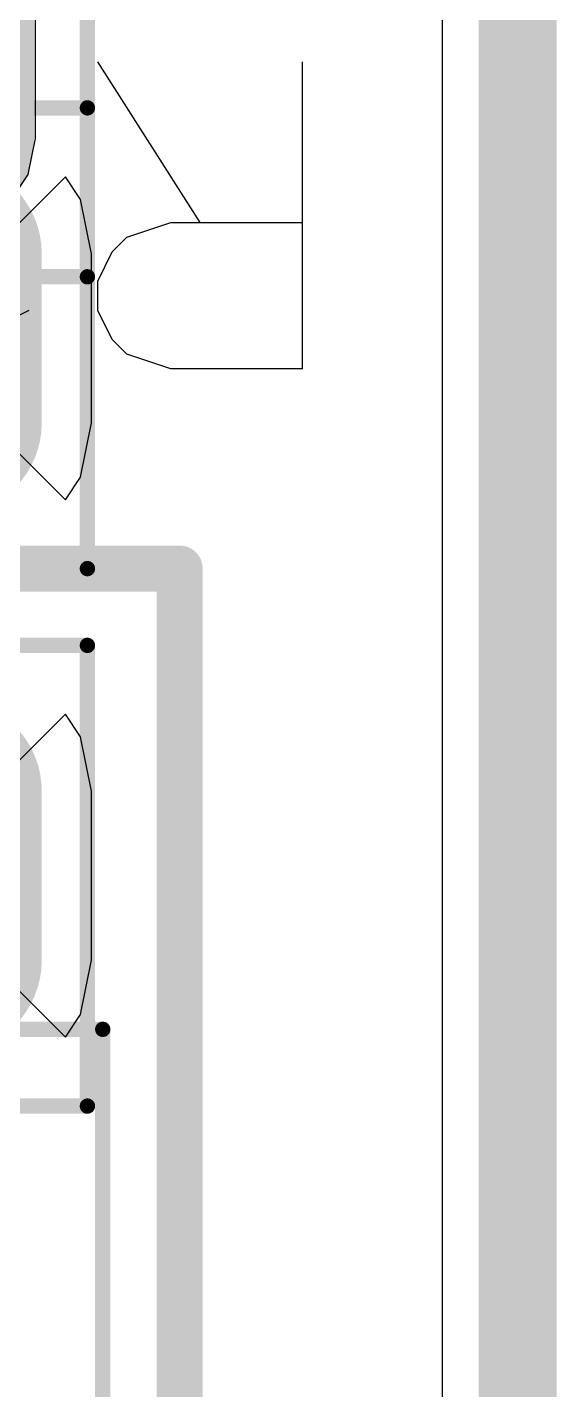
# Model space of a CAD drawing. Header units: millimetres. Extents: x 147.1 to 177.7, y 27.4 to 66.7.
# Drawn here: x 175.954 to 177.677, y 53.327 to 57.763 of the extents above; entities that cross this region are included whole.
import ezdxf

# ---------------------------------------------------------------- set-up
doc = ezdxf.new("R2010")
doc.units = ezdxf.units.MM
for name, color, linetype in [('BottomLayer', 5, 'Continuous'), ('BottomOverlay', 54, 'Continuous'), ('BottomPaste', 16, 'Continuous'), ('BottomSolder', 6, 'Continuous'), ('KeepOutLayer', 6, 'Continuous'), ('Mechanical1', 6, 'Continuous'), ('Mechanical15', 56, 'Continuous'), ('Mechanical6', 56, 'Continuous'), ('TopLayer', 1, 'Continuous'), ('TopOverlay', 2, 'Continuous'), ('TopPaste', 8, 'Continuous'), ('TopSolder', 216, 'Continuous')]:
    doc.layers.add(name, color=color, linetype=linetype)

# ---------------------------------------------------------------- blocks, each defined once
blk = doc.blocks.new('A______104H_TDA0_R01_2')
at = {"layer": 'TopOverlay', "const_width": 0.1499997}
for points in [[(-1.778e-05, 28.39998892), (28.14998942, 28.39998892)], [(28.14998942, 6.99998092), (28.14998942, 28.39998892)]]:
    blk.add_lwpolyline(points, dxfattribs=at)
at = {"layer": 'TopOverlay', "const_width": 0.07499858}
blk.add_lwpolyline([(28.11248886, 28.39998892, 1), (28.18748998, 28.39998892, 1)], format="xyb", close=True, dxfattribs=at)
blk.add_lwpolyline([(28.11248886, 28.39998892, 1), (28.18748998, 28.39998892, 1)], format="xyb", close=True, dxfattribs=at)
blk = doc.blocks.new('XTAL320X150X90_2N_DST__B_5')
at = {"layer": 'Mechanical15', "const_width": 0.0499999}
for points in [[(-2.24998026, -1.25001782), (-2.24998026, 1.25000258)], [(2.24998534, 1.25000258), (-2.24998026, 1.25000258)]]:
    blk.add_lwpolyline(points, dxfattribs=at)
at = {"layer": 'Mechanical15', "const_width": 0.02499868}
blk.add_lwpolyline([(-2.2624796, 1.25000258, 1), (-2.23748092, 1.25000258, 1)], format="xyb", close=True, dxfattribs=at)
blk.add_lwpolyline([(-2.2624796, 1.25000258, 1), (-2.23748092, 1.25000258, 1)], format="xyb", close=True, dxfattribs=at)
blk = doc.blocks.new('RESC1608X45_0603__24')
at = {"layer": 'Mechanical1', "const_width": 0.0999998}
for points in [[(0.80000856, 0.39999158), (-0.7999882399999999, 0.39999412)], [(0.80000856, 0.39999158), (-0.7999882399999999, 0.39999412)], [(-0.7999882399999999, -0.40000682), (-0.7999882399999999, 0.39999412)], [(-0.7999882399999999, -0.40000682), (-0.7999882399999999, 0.39999412)], [(0.80000856, -0.40000682), (0.80000856, 0.39999158)], [(0.80000856, -0.40000682), (0.80000856, 0.39999158)], [(0.80000856, -0.40000682), (-0.7999882399999999, -0.40000682)], [(0.80000856, -0.40000682), (-0.7999882399999999, -0.40000682)]]:
    blk.add_lwpolyline(points, dxfattribs=at)
at = {"layer": 'Mechanical1', "const_width": 0.0499999}
for points in [[(-0.82498692, 0.39999412, 1), (-0.77498956, 0.39999412, 1)], [(-0.82498692, 0.39999412, 1), (-0.77498956, 0.39999412, 1)], [(-0.82498692, 0.39999412, 1), (-0.77498956, 0.39999412, 1)], [(-0.82498692, 0.39999412, 1), (-0.77498956, 0.39999412, 1)], [(0.7750098799999999, 0.39999158, 1), (0.8250072399999999, 0.39999158, 1)], [(0.7750098799999999, 0.39999158, 1), (0.8250072399999999, 0.39999158, 1)], [(0.7750098799999999, 0.39999158, 1), (0.8250072399999999, 0.39999158, 1)], [(0.7750098799999999, 0.39999158, 1), (0.8250072399999999, 0.39999158, 1)], [(-0.82498692, -0.40000682, 1), (-0.77498956, -0.40000682, 1)], [(-0.82498692, -0.40000682, 1), (-0.77498956, -0.40000682, 1)], [(-0.82498692, -0.40000682, 1), (-0.77498956, -0.40000682, 1)], [(-0.82498692, -0.40000682, 1), (-0.77498956, -0.40000682, 1)], [(0.7750098799999999, -0.40000682, 1), (0.8250072399999999, -0.40000682, 1)], [(0.7750098799999999, -0.40000682, 1), (0.8250072399999999, -0.40000682, 1)], [(0.7750098799999999, -0.40000682, 1), (0.8250072399999999, -0.40000682, 1)], [(0.7750098799999999, -0.40000682, 1), (0.8250072399999999, -0.40000682, 1)]]:
    blk.add_lwpolyline(points, format="xyb", close=True, dxfattribs=at)
at = {"layer": 'Mechanical15', "const_width": 0.0499999}
for points in [[(1.44999456, 0.75000358), (-1.45002504, 0.75000358)], [(-1.45002504, -0.75001882), (-1.45002504, 0.75000358)], [(1.44999456, -0.75001882), (1.44999456, 0.75000358)], [(1.016e-05, -0.4999812199999999), (1.016e-05, 0.5000167799999999)], [(0.49998376, -7.62e-06), (-0.5000142399999999, -7.62e-06)], [(1.44999456, -0.75001882), (-1.45002504, -0.75001882)]]:
    blk.add_lwpolyline(points, dxfattribs=at)
at = {"layer": 'Mechanical15', "const_width": 0.02499868}
for points in [[(-1.46252438, 0.75000358, 1), (-1.4375257, 0.75000358, 1)], [(-1.46252438, 0.75000358, 1), (-1.4375257, 0.75000358, 1)], [(1.43749522, 0.75000358, 1), (1.4624939, 0.75000358, 1)], [(1.43749522, 0.75000358, 1), (1.4624939, 0.75000358, 1)], [(-0.01248918, 0.5000167799999999, 1), (0.0125095, 0.5000167799999999, 1)], [(-0.51251358, -7.62e-06, 1), (-0.4875149, -7.62e-06, 1)], [(0.48748442, -7.62e-06, 1), (0.5124831, -7.62e-06, 1)], [(-0.01248918, -0.4999812199999999, 1), (0.0125095, -0.4999812199999999, 1)], [(-1.46252438, -0.75001882, 1), (-1.4375257, -0.75001882, 1)], [(-1.46252438, -0.75001882, 1), (-1.4375257, -0.75001882, 1)], [(1.43749522, -0.75001882, 1), (1.4624939, -0.75001882, 1)], [(1.43749522, -0.75001882, 1), (1.4624939, -0.75001882, 1)]]:
    blk.add_lwpolyline(points, format="xyb", close=True, dxfattribs=at)
at = {"layer": 'Mechanical6'}
for p, q in [((1.74978822, 1.44999964), (0.75000104, 1.44999964)), ((1.27369824, 1.02151942), (1.27369824, 1.44999964)), ((1.74978822, 1.44999964), (1.74978822, 1.02151942)), ((1.27369824, 1.1167364), (0.75000104, 0.7834757)), ((1.321308, 0.87869268), (1.27369824, 1.02151942)), ((1.74978822, 1.02151942), (1.70217846, 0.87869268)), ((1.36891522, 0.8310854599999999), (1.321308, 0.87869268)), ((1.70217846, 0.87869268), (1.6545687, 0.8310854599999999)), ((1.46413474, 0.7834757), (1.36891522, 0.8310854599999999)), ((1.6545687, 0.8310854599999999), (1.55935172, 0.7834757)), ((1.55935172, 0.7834757), (1.46413474, 0.7834757)), ((1.55935172, 0.5597144), (1.60696148, 0.46449742)), ((1.60696148, 0.46449742), (1.74978822, 0.32167068)), ((1.74978822, 0.32167068), (0.75000104, 0.32167068))]:
    blk.add_line(p, q, dxfattribs=at)
at = {"layer": 'TopLayer', "const_width": 0.1999996}
for points in [[(-1.09998764, 0.27499056, 1), (-0.89998804, 0.27499056, 1)], [(-0.6999884399999999, 0.27499056, 1), (-0.49998884, 0.27499056, 1)], [(0.50000916, 0.2749931, 1), (0.70000876, 0.2749931, 1)], [(0.90000836, 0.2749931, 1), (1.10000796, 0.2749931, 1)], [(-1.09998764, -0.27501088, 1), (-0.89998804, -0.27501088, 1)], [(-0.6999884399999999, -0.27501088, 1), (-0.49998884, -0.27501088, 1)], [(0.50000916, -0.27500834, 1), (0.70000876, -0.27500834, 1)], [(0.90000836, -0.27500834, 1), (1.10000796, -0.27500834, 1)]]:
    blk.add_lwpolyline(points, format="xyb", close=True, dxfattribs=at)
at = {"layer": 'TopLayer'}
for points in [[(-0.59998864, -0.47501048), (-0.59998864, 0.47499016), (-0.99998784, -0.47501048), (-0.99998784, 0.47499016)], [(1.00000816, -0.47500794), (1.00000816, 0.4749927), (0.6000089599999999, -0.47500794), (0.6000089599999999, 0.4749927)], [(-0.39998904, -0.27501088), (-0.39998904, 0.27499056), (-1.19998744, -0.27501088), (-1.19998744, 0.27499056)], [(1.20000776, -0.27500834), (1.20000776, 0.2749931), (0.40000936, -0.27500834), (0.40000936, 0.2749931)]]:
    blk.add_solid(points, dxfattribs=at)
at = {"layer": 'TopOverlay', "const_width": 0.1999996}
blk.add_lwpolyline([(1.016e-05, -0.29998162), (1.016e-05, 0.30001718)], dxfattribs=at)
at = {"layer": 'TopOverlay', "const_width": 0.0999998}
for points in [[(-0.04998974, 0.30001718, 1), (0.05001006, 0.30001718, 1)], [(-0.04998974, -0.29998162, 1), (0.05001006, -0.29998162, 1)]]:
    blk.add_lwpolyline(points, format="xyb", close=True, dxfattribs=at)
at = {"layer": 'TopPaste', "const_width": 0.17499838}
for points in [[(-1.08748576, 0.27499056, 1), (-0.91248992, 0.27499056, 1)], [(-0.68748656, 0.27499056, 1), (-0.51249072, 0.27499056, 1)], [(0.5125110399999999, 0.2749931, 1), (0.6875068799999999, 0.2749931, 1)], [(0.9125102399999999, 0.2749931, 1), (1.08750608, 0.2749931, 1)], [(-1.08748576, -0.27501088, 1), (-0.91248992, -0.27501088, 1)], [(-0.68748656, -0.27501088, 1), (-0.51249072, -0.27501088, 1)], [(0.5125110399999999, -0.27500834, 1), (0.6875068799999999, -0.27500834, 1)], [(0.9125102399999999, -0.27500834, 1), (1.08750608, -0.27500834, 1)]]:
    blk.add_lwpolyline(points, format="xyb", close=True, dxfattribs=at)
at = {"layer": 'TopPaste'}
for points in [[(-0.59998864, -0.45000926), (-0.59998864, 0.4499889399999999), (-0.99998784, -0.45000926), (-0.99998784, 0.4499889399999999)], [(1.00000816, -0.45000672), (1.00000816, 0.44999148), (0.6000089599999999, -0.45000672), (0.6000089599999999, 0.44999148)], [(-0.42499026, -0.27501088), (-0.42499026, 0.27499056), (-1.17498622, -0.27501088), (-1.17498622, 0.27499056)], [(1.17500654, -0.27500834), (1.17500654, 0.2749931), (0.42501058, -0.27500834), (0.42501058, 0.2749931)]]:
    blk.add_solid(points, dxfattribs=at)
at = {"layer": 'TopSolder', "const_width": 0.3015996}
for points in [[(-1.15078764, 0.27499056, 1), (-0.8491880399999999, 0.27499056, 1)], [(-0.75078844, 0.27499056, 1), (-0.44918884, 0.27499056, 1)], [(0.44920916, 0.2749931, 1), (0.75080876, 0.2749931, 1)], [(0.84920836, 0.2749931, 1), (1.15080796, 0.2749931, 1)], [(-1.15078764, -0.27501088, 1), (-0.8491880399999999, -0.27501088, 1)], [(-0.75078844, -0.27501088, 1), (-0.44918884, -0.27501088, 1)], [(0.44920916, -0.27500834, 1), (0.75080876, -0.27500834, 1)], [(0.84920836, -0.27500834, 1), (1.15080796, -0.27500834, 1)]]:
    blk.add_lwpolyline(points, format="xyb", close=True, dxfattribs=at)
at = {"layer": 'TopSolder'}
for points in [[(-0.59998864, -0.5766104799999999), (-0.59998864, 0.57659016), (-0.99998784, -0.5766104799999999), (-0.99998784, 0.57659016)], [(1.00000816, -0.5766079399999999), (1.00000816, 0.5765927), (0.6000089599999999, -0.5766079399999999), (0.6000089599999999, 0.5765927)], [(-0.29838904, -0.27501088), (-0.29838904, 0.27499056), (-1.30158744, -0.27501088), (-1.30158744, 0.27499056)], [(1.30160776, -0.27500834), (1.30160776, 0.2749931), (0.29840936, -0.27500834), (0.29840936, 0.2749931)]]:
    blk.add_solid(points, dxfattribs=at)
blk = doc.blocks.new('CAPC1608X50_0603__B_28')
at = {"layer": 'BottomLayer', "const_width": 0.1999996}
for points in [[(-1.09999272, 0.27498802, 1), (-0.89999312, 0.27498802, 1)], [(-0.6999935199999999, 0.27498802, 1), (-0.49999392, 0.27498802, 1)], [(0.50000408, 0.27498802, 1), (0.7000036799999999, 0.27498802, 1)], [(0.90000328, 0.27498802, 1), (1.10000288, 0.27498802, 1)], [(-1.09999272, -0.27501342, 1), (-0.89999312, -0.27501342, 1)], [(-0.6999935199999999, -0.27501342, 1), (-0.49999392, -0.27501342, 1)], [(0.50000408, -0.27501342, 1), (0.7000036799999999, -0.27501342, 1)], [(0.90000328, -0.27501342, 1), (1.10000288, -0.27501342, 1)]]:
    blk.add_lwpolyline(points, format="xyb", close=True, dxfattribs=at)
at = {"layer": 'BottomLayer'}
for points in [[(-0.99999292, 0.47498762), (-0.99999292, -0.47501302), (-0.59999372, 0.47498762), (-0.59999372, -0.47501302)], [(0.6000038799999999, 0.47498762), (0.6000038799999999, -0.47501302), (1.00000308, 0.47498762), (1.00000308, -0.47501302)], [(-1.19999252, 0.27498802), (-1.19999252, -0.27501342), (-0.39999412, 0.27498802), (-0.39999412, -0.27501342)], [(0.40000428, 0.27498802), (0.40000428, -0.27501342), (1.20000268, 0.27498802), (1.20000268, -0.27501342)]]:
    blk.add_solid(points, dxfattribs=at)
at = {"layer": 'BottomOverlay', "const_width": 0.1999996}
blk.add_lwpolyline([(5.08e-06, 0.3000121), (5.08e-06, -0.2999867)], dxfattribs=at)
at = {"layer": 'BottomOverlay', "const_width": 0.0999998}
for points in [[(-0.04999482, 0.3000121, 1), (0.05000498, 0.3000121, 1)], [(-0.04999482, -0.2999867, 1), (0.05000498, -0.2999867, 1)]]:
    blk.add_lwpolyline(points, format="xyb", close=True, dxfattribs=at)
at = {"layer": 'BottomPaste', "const_width": 0.17499838}
for points in [[(-1.08749084, 0.27498802, 1), (-0.912495, 0.27498802, 1)], [(-0.68749164, 0.27498802, 1), (-0.5124958, 0.27498802, 1)], [(0.5125059599999999, 0.27498802, 1), (0.6875017999999999, 0.27498802, 1)], [(0.9125051599999999, 0.27498802, 1), (1.087501, 0.27498802, 1)], [(-1.08749084, -0.27501342, 1), (-0.912495, -0.27501342, 1)], [(-0.68749164, -0.27501342, 1), (-0.5124958, -0.27501342, 1)], [(0.5125059599999999, -0.27501342, 1), (0.6875017999999999, -0.27501342, 1)], [(0.9125051599999999, -0.27501342, 1), (1.087501, -0.27501342, 1)]]:
    blk.add_lwpolyline(points, format="xyb", close=True, dxfattribs=at)
at = {"layer": 'BottomPaste'}
for points in [[(-0.99999292, 0.4499864), (-0.99999292, -0.4500118), (-0.59999372, 0.4499864), (-0.59999372, -0.4500118)], [(0.6000038799999999, 0.4499864), (0.6000038799999999, -0.4500118), (1.00000308, 0.4499864), (1.00000308, -0.4500118)], [(-1.1749913, 0.27498802), (-1.1749913, -0.27501342), (-0.42499534, 0.27498802), (-0.42499534, -0.27501342)], [(0.4250055, 0.27498802), (0.4250055, -0.27501342), (1.17500146, 0.27498802), (1.17500146, -0.27501342)]]:
    blk.add_solid(points, dxfattribs=at)
at = {"layer": 'BottomSolder', "const_width": 0.3015996}
for points in [[(-1.15079272, 0.27498802, 1), (-0.8491931199999999, 0.27498802, 1)], [(-0.75079352, 0.27498802, 1), (-0.44919392, 0.27498802, 1)], [(0.44920408, 0.27498802, 1), (0.75080368, 0.27498802, 1)], [(0.84920328, 0.27498802, 1), (1.15080288, 0.27498802, 1)], [(-1.15079272, -0.27501342, 1), (-0.8491931199999999, -0.27501342, 1)], [(-0.75079352, -0.27501342, 1), (-0.44919392, -0.27501342, 1)], [(0.44920408, -0.27501342, 1), (0.75080368, -0.27501342, 1)], [(0.84920328, -0.27501342, 1), (1.15080288, -0.27501342, 1)]]:
    blk.add_lwpolyline(points, format="xyb", close=True, dxfattribs=at)
at = {"layer": 'BottomSolder'}
for points in [[(-0.99999292, 0.57658762), (-0.99999292, -0.5766130199999999), (-0.59999372, 0.57658762), (-0.59999372, -0.5766130199999999)], [(0.6000038799999999, 0.57658762), (0.6000038799999999, -0.5766130199999999), (1.00000308, 0.57658762), (1.00000308, -0.5766130199999999)], [(-1.30159252, 0.27498802), (-1.30159252, -0.27501342), (-0.29839412, 0.27498802), (-0.29839412, -0.27501342)], [(0.29840428, 0.27498802), (0.29840428, -0.27501342), (1.30160268, 0.27498802), (1.30160268, -0.27501342)]]:
    blk.add_solid(points, dxfattribs=at)
at = {"layer": 'Mechanical1', "const_width": 0.0999998}
for points in [[(0.80000348, 0.3999865), (-0.79999332, 0.3999865)], [(0.80000348, 0.3999865), (-0.79999332, 0.3999865)], [(-0.79999332, 0.3999865), (-0.79999332, -0.4000119)], [(-0.79999332, 0.3999865), (-0.79999332, -0.4000119)], [(0.80000348, 0.3999865), (0.80000348, -0.4000119)], [(0.80000348, 0.3999865), (0.80000348, -0.4000119)], [(0.80000348, -0.4000119), (-0.79999332, -0.4000119)], [(0.80000348, -0.4000119), (-0.79999332, -0.4000119)]]:
    blk.add_lwpolyline(points, dxfattribs=at)
at = {"layer": 'Mechanical1', "const_width": 0.0499999}
for points in [[(-0.824992, 0.3999865, 1), (-0.77499464, 0.3999865, 1)], [(-0.824992, 0.3999865, 1), (-0.77499464, 0.3999865, 1)], [(-0.824992, 0.3999865, 1), (-0.77499464, 0.3999865, 1)], [(-0.824992, 0.3999865, 1), (-0.77499464, 0.3999865, 1)], [(0.7750047999999999, 0.3999865, 1), (0.8250021599999999, 0.3999865, 1)], [(0.7750047999999999, 0.3999865, 1), (0.8250021599999999, 0.3999865, 1)], [(0.7750047999999999, 0.3999865, 1), (0.8250021599999999, 0.3999865, 1)], [(0.7750047999999999, 0.3999865, 1), (0.8250021599999999, 0.3999865, 1)], [(-0.824992, -0.4000119, 1), (-0.77499464, -0.4000119, 1)], [(-0.824992, -0.4000119, 1), (-0.77499464, -0.4000119, 1)], [(-0.824992, -0.4000119, 1), (-0.77499464, -0.4000119, 1)], [(-0.824992, -0.4000119, 1), (-0.77499464, -0.4000119, 1)], [(0.7750047999999999, -0.4000119, 1), (0.8250021599999999, -0.4000119, 1)], [(0.7750047999999999, -0.4000119, 1), (0.8250021599999999, -0.4000119, 1)], [(0.7750047999999999, -0.4000119, 1), (0.8250021599999999, -0.4000119, 1)], [(0.7750047999999999, -0.4000119, 1), (0.8250021599999999, -0.4000119, 1)]]:
    blk.add_lwpolyline(points, format="xyb", close=True, dxfattribs=at)
at = {"layer": 'Mechanical15', "const_width": 0.0499999}
for points in [[(1.44998948, 0.7499985), (-1.44997932, 0.7499985)], [(-1.44997932, 0.7499985), (-1.44997932, -0.7500239)], [(1.44998948, 0.7499985), (1.44998948, -0.7500239)], [(5.08e-06, 0.5000117), (5.08e-06, -0.4999863)], [(0.49997868, -1.27e-05), (-0.5000193199999999, -1.27e-05)], [(1.44998948, -0.7500239), (-1.44997932, -0.7500239)]]:
    blk.add_lwpolyline(points, dxfattribs=at)
at = {"layer": 'Mechanical15', "const_width": 0.02499868}
for points in [[(-1.46247866, 0.7499985, 1), (-1.43747998, 0.7499985, 1)], [(-1.46247866, 0.7499985, 1), (-1.43747998, 0.7499985, 1)], [(1.43749014, 0.7499985, 1), (1.46248882, 0.7499985, 1)], [(1.43749014, 0.7499985, 1), (1.46248882, 0.7499985, 1)], [(-0.01249426, 0.5000117, 1), (0.01250442, 0.5000117, 1)], [(-0.51251866, -1.27e-05, 1), (-0.48751998, -1.27e-05, 1)], [(0.48747934, -1.27e-05, 1), (0.51247802, -1.27e-05, 1)], [(-0.01249426, -0.4999863, 1), (0.01250442, -0.4999863, 1)], [(-1.46247866, -0.7500239, 1), (-1.43747998, -0.7500239, 1)], [(-1.46247866, -0.7500239, 1), (-1.43747998, -0.7500239, 1)], [(1.43749014, -0.7500239, 1), (1.46248882, -0.7500239, 1)], [(1.43749014, -0.7500239, 1), (1.46248882, -0.7500239, 1)]]:
    blk.add_lwpolyline(points, format="xyb", close=True, dxfattribs=at)
at = {"layer": 'Mechanical6'}
for p, q in [((-0.47828708, 0.77478636), (-0.6211138199999999, 0.7271766)), ((-0.43067732, 0.77478636), (-0.47828708, 0.77478636)), ((-0.28785058, 0.7271766), (-0.43067732, 0.77478636)), ((0.27869388, 0.7271766), (0.37391086, 0.77478636)), ((0.37391086, 0.77478636), (0.56434736, 0.77478636)), ((0.56434736, 0.77478636), (0.65956434, 0.7271766)), ((-0.6211138199999999, 0.7271766), (-0.7163307999999999, 0.6319596199999999)), ((-0.1926336, 0.6319596199999999), (-0.28785058, 0.7271766)), ((0.1834769, 0.6319596199999999), (0.27869388, 0.7271766)), ((0.65956434, 0.7271766), (0.75478386, 0.6319596199999999)), ((-0.7163307999999999, 0.6319596199999999), (-0.76393802, 0.44152312)), ((-0.14502384, 0.48913288), (-0.1926336, 0.6319596199999999)), ((0.13586714, 0.5367400999999999), (0.1834769, 0.6319596199999999)), ((0.75478386, 0.6319596199999999), (0.8023910799999999, 0.5367400999999999)), ((0.8023910799999999, 0.5367400999999999), (0.85000084, 0.39391336)), ((-0.14502384, 0.44152312), (-0.14502384, 0.48913288)), ((-0.76393802, 0.44152312), (-0.7163307999999999, 0.29869638)), ((-0.76393802, 0.44152312), (-0.76393802, 0.2034794)), ((-0.1926336, 0.29869638), (-0.14502384, 0.44152312)), ((0.85000084, 0.39391336), (0.85000084, 0.15586964)), ((-0.7163307999999999, 0.29869638), (-0.6211138199999999, 0.2034794)), ((-0.28785058, 0.2034794), (-0.1926336, 0.29869638)), ((-0.76393802, 0.2034794), (-0.7163307999999999, -0.03456432)), ((-0.6211138199999999, 0.2034794), (-0.47828708, 0.15586964)), ((-0.43067732, 0.15586964), (-0.28785058, 0.2034794)), ((-0.47828708, 0.15586964), (-0.43067732, 0.15586964)), ((0.85000084, 0.15586964), (0.8023910799999999, 0.0130429)), ((0.1834769, -0.08217408), (0.13586714, 0.0130429)), ((0.8023910799999999, 0.0130429), (0.75478386, -0.08217408)), ((-0.7163307999999999, -0.03456432), (-0.6211138199999999, -0.17739106)), ((-0.24024082, -0.17739106), (-0.1926336, -0.08217408)), ((0.27869388, -0.17739106), (0.1834769, -0.08217408)), ((0.75478386, -0.08217408), (0.65956434, -0.17739106)), ((-0.6211138199999999, -0.17739106), (-0.47828708, -0.22500082)), ((-0.38306756, -0.22500082), (-0.24024082, -0.17739106)), ((0.37391086, -0.22500082), (0.27869388, -0.17739106)), ((0.65956434, -0.17739106), (0.56434736, -0.22500082)), ((-0.47828708, -0.22500082), (-0.38306756, -0.22500082)), ((0.56434736, -0.22500082), (0.37391086, -0.22500082))]:
    blk.add_line(p, q, dxfattribs=at)
blk = doc.blocks.new('CAPC1608X50_0603__B_29')
at = {"layer": 'BottomLayer', "const_width": 0.1999996}
for points in [[(-1.10001812, 0.27499056, 1), (-0.9000185199999999, 0.27499056, 1)], [(-0.70001892, 0.27499056, 1), (-0.5000193199999999, 0.27499056, 1)], [(0.49997868, 0.27499056, 1), (0.69997828, 0.27499056, 1)], [(0.8999778799999999, 0.27499056, 1), (1.09997748, 0.27499056, 1)], [(-1.10001812, -0.27501088, 1), (-0.9000185199999999, -0.27501088, 1)], [(-0.70001892, -0.27501088, 1), (-0.5000193199999999, -0.27501088, 1)], [(0.49997868, -0.27501088, 1), (0.69997828, -0.27501088, 1)], [(0.8999778799999999, -0.27501088, 1), (1.09997748, -0.27501088, 1)]]:
    blk.add_lwpolyline(points, format="xyb", close=True, dxfattribs=at)
at = {"layer": 'BottomLayer'}
for points in [[(-1.00001832, 0.47499016), (-1.00001832, -0.47501048), (-0.60001912, 0.47499016), (-0.60001912, -0.47501048)], [(0.59997848, 0.47499016), (0.59997848, -0.47501048), (0.99997768, 0.47499016), (0.99997768, -0.47501048)], [(-1.20001792, 0.27499056), (-1.20001792, -0.27501088), (-0.40001952, 0.27499056), (-0.40001952, -0.27501088)], [(0.39997888, 0.27499056), (0.39997888, -0.27501088), (1.19997728, 0.27499056), (1.19997728, -0.27501088)]]:
    blk.add_solid(points, dxfattribs=at)
at = {"layer": 'BottomOverlay', "const_width": 0.1999996}
blk.add_lwpolyline([(-2.032e-05, 0.30001464), (-2.032e-05, -0.29998416)], dxfattribs=at)
at = {"layer": 'BottomOverlay', "const_width": 0.0999998}
for points in [[(-0.05002022, 0.30001464, 1), (0.04997958, 0.30001464, 1)], [(-0.05002022, -0.29998416, 1), (0.04997958, -0.29998416, 1)]]:
    blk.add_lwpolyline(points, format="xyb", close=True, dxfattribs=at)
at = {"layer": 'BottomPaste', "const_width": 0.17499838}
for points in [[(-1.08751624, 0.27499056, 1), (-0.9125203999999999, 0.27499056, 1)], [(-0.6875170399999999, 0.27499056, 1), (-0.5125212, 0.27499056, 1)], [(0.51248056, 0.27499056, 1), (0.6874764, 0.27499056, 1)], [(0.91247976, 0.27499056, 1), (1.0874756, 0.27499056, 1)], [(-1.08751624, -0.27501088, 1), (-0.9125203999999999, -0.27501088, 1)], [(-0.6875170399999999, -0.27501088, 1), (-0.5125212, -0.27501088, 1)], [(0.51248056, -0.27501088, 1), (0.6874764, -0.27501088, 1)], [(0.91247976, -0.27501088, 1), (1.0874756, -0.27501088, 1)]]:
    blk.add_lwpolyline(points, format="xyb", close=True, dxfattribs=at)
at = {"layer": 'BottomPaste'}
for points in [[(-1.00001832, 0.4499889399999999), (-1.00001832, -0.45000926), (-0.60001912, 0.4499889399999999), (-0.60001912, -0.45000926)], [(0.59997848, 0.4499889399999999), (0.59997848, -0.45000926), (0.99997768, 0.4499889399999999), (0.99997768, -0.45000926)], [(-1.1750167, 0.27499056), (-1.1750167, -0.27501088), (-0.42502074, 0.27499056), (-0.42502074, -0.27501088)], [(0.4249801, 0.27499056), (0.4249801, -0.27501088), (1.17497606, 0.27499056), (1.17497606, -0.27501088)]]:
    blk.add_solid(points, dxfattribs=at)
at = {"layer": 'BottomSolder', "const_width": 0.3015996}
for points in [[(-1.15081812, 0.27499056, 1), (-0.84921852, 0.27499056, 1)], [(-0.75081892, 0.27499056, 1), (-0.44921932, 0.27499056, 1)], [(0.44917868, 0.27499056, 1), (0.7507782799999999, 0.27499056, 1)], [(0.8491778799999999, 0.27499056, 1), (1.15077748, 0.27499056, 1)], [(-1.15081812, -0.27501088, 1), (-0.84921852, -0.27501088, 1)], [(-0.75081892, -0.27501088, 1), (-0.44921932, -0.27501088, 1)], [(0.44917868, -0.27501088, 1), (0.7507782799999999, -0.27501088, 1)], [(0.8491778799999999, -0.27501088, 1), (1.15077748, -0.27501088, 1)]]:
    blk.add_lwpolyline(points, format="xyb", close=True, dxfattribs=at)
at = {"layer": 'BottomSolder'}
for points in [[(-1.00001832, 0.57659016), (-1.00001832, -0.5766104799999999), (-0.60001912, 0.57659016), (-0.60001912, -0.5766104799999999)], [(0.59997848, 0.57659016), (0.59997848, -0.5766104799999999), (0.99997768, 0.57659016), (0.99997768, -0.5766104799999999)], [(-1.30161792, 0.27499056), (-1.30161792, -0.27501088), (-0.29841952, 0.27499056), (-0.29841952, -0.27501088)], [(0.29837888, 0.27499056), (0.29837888, -0.27501088), (1.30157728, 0.27499056), (1.30157728, -0.27501088)]]:
    blk.add_solid(points, dxfattribs=at)
at = {"layer": 'Mechanical1', "const_width": 0.0999998}
for points in [[(0.7999780799999999, 0.39998904), (-0.80001872, 0.39998904)], [(0.7999780799999999, 0.39998904), (-0.80001872, 0.39998904)], [(-0.80001872, 0.39998904), (-0.80001872, -0.40000936)], [(-0.80001872, 0.39998904), (-0.80001872, -0.40000936)], [(0.7999780799999999, 0.39998904), (0.7999780799999999, -0.40000936)], [(0.7999780799999999, 0.39998904), (0.7999780799999999, -0.40000936)], [(0.7999780799999999, -0.40000936), (-0.80001872, -0.40000936)], [(0.7999780799999999, -0.40000936), (-0.80001872, -0.40000936)]]:
    blk.add_lwpolyline(points, dxfattribs=at)
at = {"layer": 'Mechanical1', "const_width": 0.0499999}
for points in [[(-0.8250173999999999, 0.39998904, 1), (-0.7750200399999999, 0.39998904, 1)], [(-0.8250173999999999, 0.39998904, 1), (-0.7750200399999999, 0.39998904, 1)], [(-0.8250173999999999, 0.39998904, 1), (-0.7750200399999999, 0.39998904, 1)], [(-0.8250173999999999, 0.39998904, 1), (-0.7750200399999999, 0.39998904, 1)], [(0.7749794, 0.39998904, 1), (0.82497676, 0.39998904, 1)], [(0.7749794, 0.39998904, 1), (0.82497676, 0.39998904, 1)], [(0.7749794, 0.39998904, 1), (0.82497676, 0.39998904, 1)], [(0.7749794, 0.39998904, 1), (0.82497676, 0.39998904, 1)], [(-0.8250173999999999, -0.40000936, 1), (-0.7750200399999999, -0.40000936, 1)], [(-0.8250173999999999, -0.40000936, 1), (-0.7750200399999999, -0.40000936, 1)], [(-0.8250173999999999, -0.40000936, 1), (-0.7750200399999999, -0.40000936, 1)], [(-0.8250173999999999, -0.40000936, 1), (-0.7750200399999999, -0.40000936, 1)], [(0.7749794, -0.40000936, 1), (0.82497676, -0.40000936, 1)], [(0.7749794, -0.40000936, 1), (0.82497676, -0.40000936, 1)], [(0.7749794, -0.40000936, 1), (0.82497676, -0.40000936, 1)], [(0.7749794, -0.40000936, 1), (0.82497676, -0.40000936, 1)]]:
    blk.add_lwpolyline(points, format="xyb", close=True, dxfattribs=at)
at = {"layer": 'Mechanical15', "const_width": 0.0499999}
for points in [[(1.45001488, 0.75000104), (-1.45000472, 0.75000104)], [(-1.45000472, 0.75000104), (-1.45000472, -0.75002136)], [(1.45001488, 0.75000104), (1.45001488, -0.75002136)], [(-2.032e-05, 0.5000142399999999), (-2.032e-05, -0.49998376)], [(0.50000408, -1.016e-05), (-0.49999392, -1.016e-05)], [(1.45001488, -0.75002136), (-1.45000472, -0.75002136)]]:
    blk.add_lwpolyline(points, dxfattribs=at)
at = {"layer": 'Mechanical15', "const_width": 0.02499868}
for points in [[(-1.46250406, 0.75000104, 1), (-1.43750538, 0.75000104, 1)], [(-1.46250406, 0.75000104, 1), (-1.43750538, 0.75000104, 1)], [(1.43751554, 0.75000104, 1), (1.46251422, 0.75000104, 1)], [(1.43751554, 0.75000104, 1), (1.46251422, 0.75000104, 1)], [(-0.01251966, 0.5000142399999999, 1), (0.01247902, 0.5000142399999999, 1)], [(-0.51249326, -1.016e-05, 1), (-0.48749458, -1.016e-05, 1)], [(0.48750474, -1.016e-05, 1), (0.5125034199999999, -1.016e-05, 1)], [(-0.01251966, -0.49998376, 1), (0.01247902, -0.49998376, 1)], [(-1.46250406, -0.75002136, 1), (-1.43750538, -0.75002136, 1)], [(-1.46250406, -0.75002136, 1), (-1.43750538, -0.75002136, 1)], [(1.43751554, -0.75002136, 1), (1.46251422, -0.75002136, 1)], [(1.43751554, -0.75002136, 1), (1.46251422, -0.75002136, 1)]]:
    blk.add_lwpolyline(points, format="xyb", close=True, dxfattribs=at)
at = {"layer": 'Mechanical6'}
for p, q in [((-0.7163307999999999, 0.7271766), (-0.57350406, 0.77478636)), ((-0.57350406, 0.77478636), (-0.38306756, 0.77478636)), ((-0.38306756, 0.77478636), (-0.24024082, 0.7271766)), ((0.27869388, 0.7271766), (0.37391086, 0.77478636)), ((0.37391086, 0.77478636), (0.56434736, 0.77478636)), ((0.56434736, 0.77478636), (0.65956434, 0.7271766)), ((-0.76393802, 0.6319596199999999), (-0.7163307999999999, 0.7271766)), ((-0.24024082, 0.7271766), (-0.1926336, 0.6319596199999999)), ((0.1834769, 0.6319596199999999), (0.27869388, 0.7271766)), ((0.65956434, 0.7271766), (0.75478386, 0.6319596199999999)), ((-0.76393802, 0.5367400999999999), (-0.76393802, 0.6319596199999999)), ((-0.1926336, 0.6319596199999999), (-0.1926336, 0.5367400999999999)), ((0.13586714, 0.5367400999999999), (0.1834769, 0.6319596199999999)), ((0.75478386, 0.6319596199999999), (0.8023910799999999, 0.5367400999999999)), ((-0.7163307999999999, 0.44152312), (-0.76393802, 0.5367400999999999)), ((-0.1926336, 0.5367400999999999), (-0.24024082, 0.44152312)), ((0.8023910799999999, 0.5367400999999999), (0.85000084, 0.39391336)), ((-0.6211138199999999, 0.39391336), (-0.7163307999999999, 0.44152312)), ((-0.24024082, 0.44152312), (-0.33546034, 0.39391336)), ((-0.43067732, 0.34630614), (-0.6211138199999999, 0.39391336)), ((-0.33546034, 0.39391336), (-0.5258942999999999, 0.34630614)), ((0.85000084, 0.39391336), (0.85000084, 0.15586964)), ((-0.5258942999999999, 0.34630614), (-0.66872104, 0.29869638)), ((-0.28785058, 0.29869638), (-0.43067732, 0.34630614)), ((-0.66872104, 0.29869638), (-0.76393802, 0.2034794)), ((-0.1926336, 0.2034794), (-0.28785058, 0.29869638)), ((-0.76393802, 0.2034794), (-0.8115477799999999, 0.10826242)), ((-0.14502384, 0.10826242), (-0.1926336, 0.2034794)), ((0.85000084, 0.15586964), (0.8023910799999999, 0.0130429)), ((-0.8115477799999999, 0.10826242), (-0.8115477799999999, -0.03456432)), ((-0.14502384, -0.03456432), (-0.14502384, 0.10826242)), ((0.1834769, -0.08217408), (0.13586714, 0.0130429)), ((0.8023910799999999, 0.0130429), (0.75478386, -0.08217408)), ((-0.8115477799999999, -0.03456432), (-0.76393802, -0.12978384)), ((-0.1926336, -0.12978384), (-0.14502384, -0.03456432)), ((0.27869388, -0.17739106), (0.1834769, -0.08217408)), ((0.75478386, -0.08217408), (0.65956434, -0.17739106)), ((-0.76393802, -0.12978384), (-0.7163307999999999, -0.17739106)), ((-0.24024082, -0.17739106), (-0.1926336, -0.12978384)), ((-0.7163307999999999, -0.17739106), (-0.57350406, -0.22500082)), ((-0.38306756, -0.22500082), (-0.24024082, -0.17739106)), ((0.37391086, -0.22500082), (0.27869388, -0.17739106)), ((0.65956434, -0.17739106), (0.56434736, -0.22500082)), ((-0.57350406, -0.22500082), (-0.38306756, -0.22500082)), ((0.56434736, -0.22500082), (0.37391086, -0.22500082))]:
    blk.add_line(p, q, dxfattribs=at)

msp = doc.modelspace()

# ---------------------------------------------------------------- linework, layer by layer
at = {"layer": 'BottomLayer'}
for p, q in [((177.30431138, 65.24994824), (177.30431138, 34.0575519)), ((176.07829402, 57.27602718), (175.56363668, 56.7613673)), ((176.12765384, 57.20215636), (176.07829402, 57.27602718)), ((176.16288872, 57.02501422), (176.12765384, 57.20215636)), ((176.16288872, 56.47501278), (176.16288872, 57.02501422)), ((175.56363668, 56.73864446), (176.07828894, 56.2239922)), ((176.12765384, 56.29787064), (176.16288872, 56.47501278)), ((176.07828894, 56.2239922), (176.12765384, 56.29787064)), ((176.07831688, 55.52603322), (175.56365954, 55.01137334)), ((176.12767924, 55.45215477999999), (176.07831688, 55.52603322)), ((176.16291412, 55.27501264), (176.12767924, 55.45215477999999)), ((176.16291412, 54.7250112), (176.16291412, 55.27501264)), ((175.56365954, 54.9886505), (176.07831688, 54.47399316)), ((176.12767924, 54.54786906), (176.16291412, 54.7250112)), ((176.07831688, 54.47399316), (176.12767924, 54.54786906))]:
    msp.add_line(p, q, dxfattribs=at)
at = {"layer": 'KeepOutLayer', "const_width": 0.254}
msp.add_lwpolyline([(177.5500132, 28.5000192), (177.5500132, 65.24997872)], dxfattribs=at)
at = {"layer": 'TopLayer'}
for p, q in [((177.30431138, 65.24994824), (177.30431138, 34.0575519)), ((175.98086978, 57.39999187999999), (175.98086978, 57.79999108)), ((175.9575856, 57.28293851999999), (175.98086978, 57.39999187999999)), ((175.89128144, 57.18370325999999), (175.9575856, 57.28293851999999))]:
    msp.add_line(p, q, dxfattribs=at)

# ---------------------------------------------------------------- block references
for name, p, rotation in [('RESC1608X45_0603__24', (175.39999972, 58.40000003999999), 270), ('CAPC1608X50_0603__B_28', (174.70000112, 56.7500008), 180), ('CAPC1608X50_0603__B_29', (174.70000112, 55.00000176), 180), ('XTAL320X150X90_2N_DST__B_5', (174.95000062, 52.24999964), 270)]:
    msp.add_blockref(name, p, dxfattribs=dict(rotation=rotation))
msp.add_blockref('A______104H_TDA0_R01_2', (148.30000058, 27.60000068))

doc.saveas('drawing.dxf')
